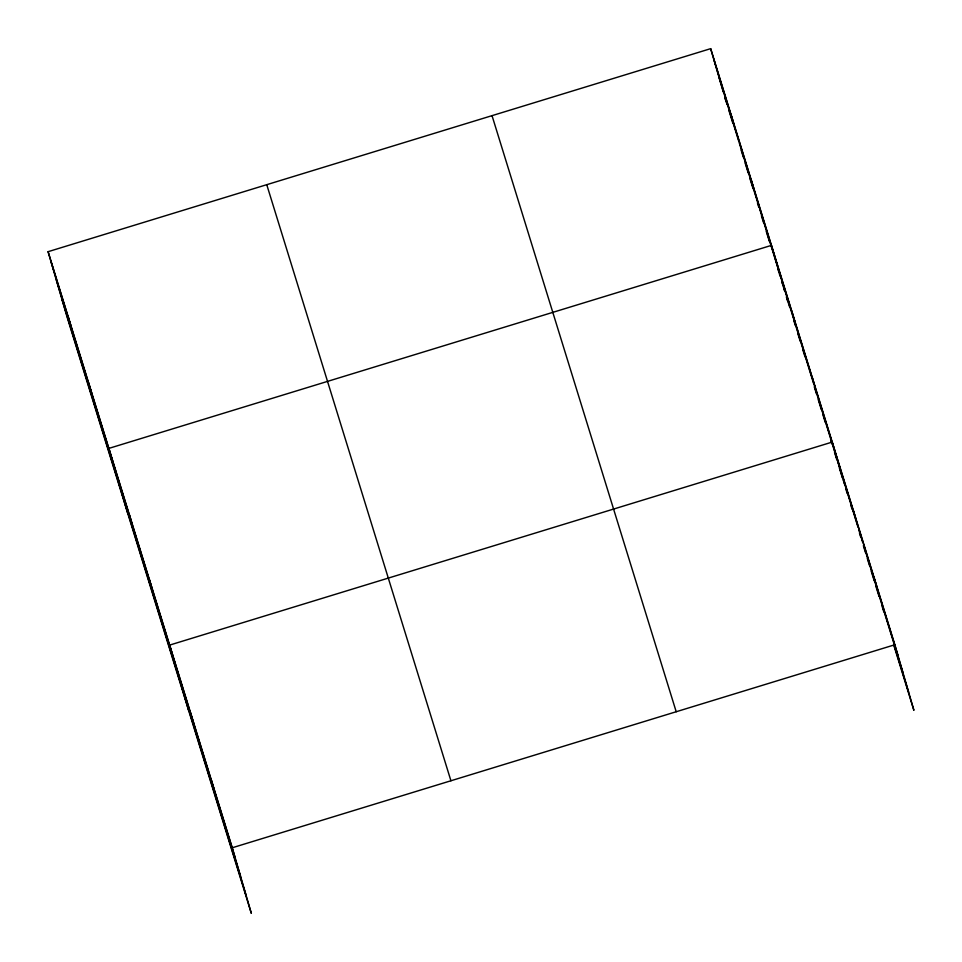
<?xml version="1.0" encoding="UTF-8"?>
<svg xmlns="http://www.w3.org/2000/svg" width="962" height="962" viewBox="0 0 962 962"><rect width="100%" height="100%" fill="white"/><g stroke="black" fill="none" stroke-linecap="round" stroke-linejoin="round"><path stroke-width="1.44" d="M48.1 251.683L232.275 847.762L251.322 913.347L67.148 317.256L48.1 251.683L710.677 48.653L894.852 644.744L913.9 710.317L893.902 645.574M232.275 847.762L894.852 644.744M713.696 59.031L897.859 655.122M738.804 141.39L718.987 77.249L723.268 91.991M739.249 142.821L759.066 206.962M759.499 208.393L779.316 272.535L771.452 245.37L108.874 448.388L127.934 513.961M799.578 338.107L779.761 273.954L780.928 277.982M800.023 339.526L813.672 383.718M814.549 386.568L819.84 403.667M820.273 405.098L857.936 526.96M858.801 529.773L860.978 536.82M861.411 538.227L862.71 542.448M863.587 545.262L882.286 605.783M882.719 607.19L903.15 673.34M727.08 104.569L724.879 97.439L726.069 101.623M728.847 110.269L732.803 123.1M741.173 150.18L743.373 157.311M745.141 163.011L748.22 172.992M749.975 178.691L753.066 188.672M757.467 202.922L758.79 207.203M761.435 215.753L763.636 222.883M766.281 231.433L769.359 241.414M777.729 268.494L779.929 275.625M781.685 281.325L784.776 291.306M786.531 297.005L789.622 306.986M794.023 321.236L795.346 325.517M797.991 334.067L800.192 341.185M802.825 349.747L805.038 356.866M814.285 386.808L816.485 393.927M818.241 399.639L821.332 409.608M823.087 415.307L825.288 422.438M830.579 439.55L831.902 443.819M834.535 452.368L836.736 459.499M839.381 468.049L842.471 478.03M845.995 489.43L847.294 493.662M850.769 504.918L852.079 509.138M859.475 533.068L860.774 537.289M863.383 545.731L865.559 552.765M867.303 558.405L869.468 565.44M871.211 571.067L874.254 580.916M875.997 586.543L879.04 596.404M881.649 604.845L883.825 611.88M893.818 644.251L908.609 692.099M492.027 115.656L676.202 711.736M266.751 184.68L450.925 780.771M51.118 262.049L235.281 858.14M56.409 280.267L240.572 876.358M61.857 299.038L246.031 895.129M873.977 577.188L876.995 587.566M853.102 509.632L856.12 520.009M842.484 477.368L832.226 442.075L169.649 645.093L188.708 710.677M843.265 480.05L844.432 484.078M811.976 376.503L814.982 386.88M791.714 310.93L794.732 321.308M781.709 280.663L782.876 284.68M783.657 287.361L784.824 291.39M786.435 296.933L787.662 301.13M751.19 179.798L754.208 190.175M730.94 114.225L733.946 124.603M710.677 48.653L718.578 75.842M211.399 780.206L214.406 790.584M190.524 712.65L193.542 723.027M149.399 579.521L152.405 589.898M129.136 513.961L132.155 524.326M88.612 382.816L91.63 393.193M68.362 317.244L71.368 327.621"/></g></svg>
